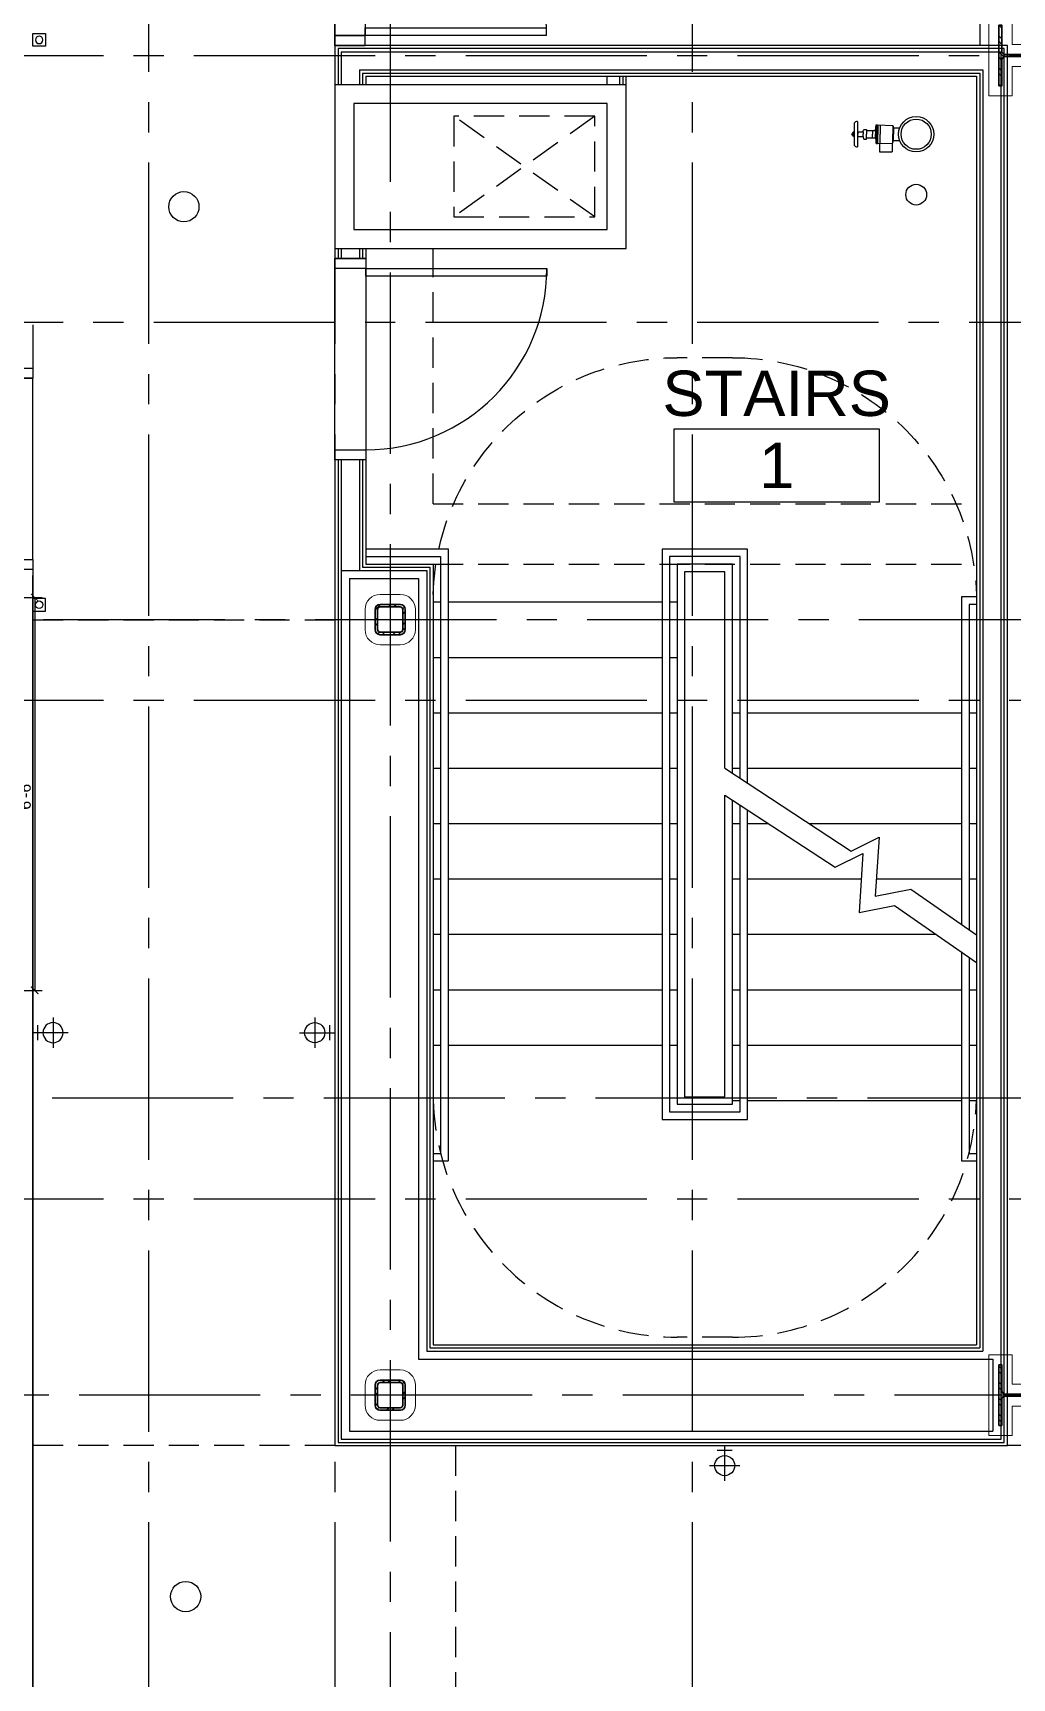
# Model space of a CAD drawing. Header units: inches. Extents: x -3700 to 367, y -844 to 2341.
# Drawn here: x -3072 to -2877.4, y 282.8 to 609.5 of the extents above; entities that cross this region are included whole.
import ezdxf
from ezdxf.enums import TextEntityAlignment as Align

# ---------------------------------------------------------------- set-up
doc = ezdxf.new("R2010")
doc.units = ezdxf.units.IN
doc.header["$LTSCALE"] = 48
doc.header["$MEASUREMENT"] = 0
for name, pattern in [('CENTER2', [1.125, 0.75, -0.125, 0.125, -0.125]), ('DASHDOT2', [0.5, 0.25, -0.125, 0, -0.125]), ('HIDDEN', [0.375, 0.25, -0.125]), ('HIDDEN2', [0.1875, 0.125, -0.0625])]:
    doc.linetypes.add(name, pattern=pattern)
doc.layers.get('Defpoints').update_dxf_attribs({"color": 153})
for name, color, linetype in [('A-Clng Mtd Light Fixture', 4, 'Continuous'), ('A-Door', 6, 'Continuous'), ('A-Door-Head', 8, 'Continuous'), ('A-Eqpm', 4, 'Continuous'), ('A-Eqpm-NIC', 5, 'DASHDOT2'), ('A-Flor-Case', 6, 'Continuous'), ('A-Flor-Case-Hidden', 8, 'HIDDEN2'), ('A-Flor-Hral', 6, 'Continuous'), ('A-Flor-Ovhd', 1, 'HIDDEN2'), ('A-Flor-Pfix', 4, 'Continuous'), ('A-Flor-Soffit', 6, 'HIDDEN2'), ('A-Flor-Strs', 8, 'Continuous'), ('A-Flor-Wall Mtd Fixture', 6, 'Continuous'), ('A-Grid(3-32)', 8, 'CENTER2'), ('A-HVAC', 6, 'HIDDEN2'), ('A-Tag-Rm(3-32)', 2, 'Continuous'), ('A-Wall-Full', 3, 'Continuous'), ('A-Wall-Hatch', 15, 'Continuous'), ('S-Grid-Iden', 2, 'Continuous')]:
    doc.layers.add(name, color=color, linetype=linetype)
for name, color, linetype, lineweight in [('A-Detl-Hatch', 1, 'Continuous', 18), ('S-Detl-Hatch', 1, 'Continuous', 18), ('S-Detl-Wide', 3, 'Continuous', 35)]:
    doc.layers.add(name, color=color, linetype=linetype, lineweight=lineweight)
doc.layers.add('G-Anno-Nplt', color=140, linetype='Continuous', lineweight=18, plot=False)
doc.layers.add('G-Anno-View', color=161, linetype='Continuous', lineweight=18, plot=False)
doc.styles.add('G1DIM', font='arial.ttf')
doc.styles.get("Standard").update_dxf_attribs({"font": 'arial.ttf'})
doc.dimstyles.new('Aec-Arch-I-96', dxfattribs={"dimscale": 96, "dimtxt": 0.09375, "dimasz": 0.0625, "dimexe": 0.0625, "dimexo": 0.0625, "dimgap": 0.03125, "dimtad": 1, "dimdec": 3, "dimzin": 3, "dimdsep": 46, "dimlunit": 4, "dimtxsty": 'G1DIM', "dimblk": 'ARCHTICK', "dimcen": 0.09375, "dimclrt": 2, "dimazin": 2, "dimtfac": 0.75, "dimtdec": 3, "dimtix": 1, "dimtmove": 2, "dimatfit": 2, "dimldrblk": 'OPEN90', "dimfxl": 0.0625, "dimtolj": 1, "dimtzin": 0, "dimarcsym": 0})

# ---------------------------------------------------------------- blocks, each defined once
blk = doc.blocks.new('A$C6DF4342F')
at = {"layer": 'A-HVAC'}
for p, q in [((3.923315046020434, 6.126130270261001), (31.92331504602043, -13.873869729739)), ((3.923315046020434, -13.873869729739), (31.92331504602043, 6.126130270261001))]:
    blk.add_line(p, q, dxfattribs=at)
blk.add_lwpolyline([(3.923315046020434, 6.126130270261001), (31.92331504602043, 6.126130270261001), (31.92331504602043, -13.873869729739), (3.923315046020434, -13.873869729739)], close=True, dxfattribs=at)
blk = doc.blocks.new('stand-pipe')
for p, q in [((13.75438633825252, -16.76917420765676), (15.5, -16.76917420765676)), ((13.86211462962819, -19.26917420765676), (15.5, -19.26917420765676)), ((15.5, -19.26917420765676), (15.5, -16.76917420765676)), ((9.812342143144633, -24.3051553804471), (14.18765785684809, -24.3051553804471))]:
    blk.add_line(p, q)
for points in [[(10.75, -16.512654712722), (10.75, -15.26917420765676)], [(13.25, -16.512654712722), (13.25, -15.26917420765676)], [(10.20046584781085, -19.6290533132269), (10.12531546863465, -19.6290533132269), (10.25129057587765, -16.63421550461499)], [(10.14550091220735, -19.14917970238457), (12, -19.14917970238457)], [(10.25129057587765, -16.63421550461499), (10.75, -16.512654712722), (12, -16.512654712722)], [(10.25129057587765, -16.63421550461499), (12, -16.63421550461499)], [(13.74870942411508, -16.63421550461499), (13.25, -16.512654712722), (12, -16.512654712722)], [(13.74870942411508, -16.63421550461499), (12, -16.63421550461499)], [(13.85449908778537, -19.14917970238457), (12, -19.14917970238457)], [(13.79953415218915, -19.6290533132269), (13.87468453135807, -19.6290533132269), (13.74870942411508, -16.63421550461499)], [(10.12531546863465, -19.96710457934387), (10.12531546863465, -19.73885425416665), (12, -19.73885425416665)], [(11.27549661947705, -20.10867997717287), (10.12531546863465, -19.96710457934387), (12, -19.96710457934387)], [(10.20046584781085, -19.73885425416665), (10.20046584781085, -19.6290533132269)], [(10.20046584781085, -19.6290533132269), (12, -19.6290533132269)], [(11.27549661947705, -21.89376439312036), (11.27549661947705, -20.10867997717287), (12, -20.10867997717287)], [(11.27549661947705, -20.69771389373636), (12, -20.69771389373636)], [(11.54052918584784, -22.51050888720056), (12, -22.51050888720056)], [(13.79953415218915, -19.6290533132269), (12, -19.6290533132269)], [(13.87468453135807, -19.96710457934387), (13.87468453135807, -19.73885425416665), (12, -19.73885425416665)], [(12.72450338051567, -20.10867997717287), (13.87468453135807, -19.96710457934387), (12, -19.96710457934387)], [(12.72450338051567, -21.89376439312036), (12.72450338051567, -20.10867997717287), (12, -20.10867997717287)], [(12.72450338051567, -20.69771389373636), (12, -20.69771389373636)], [(12.45947081415216, -22.51050888720056), (12, -22.51050888720056)], [(13.79953415218915, -19.73885425416665), (13.79953415218915, -19.6290533132269)], [(9.5, -23.67841628302267), (14.5, -23.67841628302267)], [(11.54052918584784, -24.3051553804471), (11.54052918584784, -24.42374446053873), (12, -24.42374446053873)], [(11.65235612659308, -23.59175405529095), (12, -23.59175405529095)], [(12.34764387339965, -23.59175405529095), (12, -23.59175405529095)], [(12.45947081415216, -24.3051553804471), (12.45947081415216, -24.42374446053873), (12, -24.42374446053873)]]:
    blk.add_lwpolyline(points)
for points in [[(11.65235612659308, -23.67841628302267), (11.65235612659308, -23.59175405529095), (11.54052918584784, -23.59175405529095), (11.54052918584784, -22.51050888720056), (11.34174431191059, -22.51050888720056, -0.214854671004922), (11.04772576781397, -22.37805181872682), (11.04772576781397, -21.89376439312036), (12, -21.89376439312036)], [(12.34764387339965, -23.67841628302267), (12.34764387339965, -23.59175405529095), (12.45947081415216, -23.59175405529095), (12.45947081415216, -22.51050888720056), (12.65825568808941, -22.51050888720056, 0.214854671004922), (12.95227423217875, -22.37805181872682), (12.95227423217875, -21.89376439312036), (12, -21.89376439312036)], [(11.62809317047504, -24.42374446053873, 0.4249925511279813), (12, -24.76917420765676, 0.9288072164620943)], [(12.37190682952496, -24.42374446053873, -0.4249925511279813), (12, -24.76917420765676, -0.9288072164620943)]]:
    blk.add_lwpolyline(points, format="xyb")
for centre, radius in [((12, -12), 3.5), ((12, -12), 3), ((24, -12), 2.062505498229257)]:
    blk.add_circle(centre, radius)
for centre, start, end in [((10.14538121386431, -23.7479827166535), 173.8477716564016, 239.1319533715509), ((13.85461878613569, -23.7479827166535), 300.8680466284491, 6.152228343598376)]:
    blk.add_arc(centre, 0.6491197115326922, start, end)
at = {"layer": 'Defpoints'}
blk.add_point((0, 0), dxfattribs=at)
blk = doc.blocks.new('st clearance 1')
at = {"linetype": 'HIDDEN2'}
blk.add_line((19.5, 48.5), (30.5, 48.5), dxfattribs=at)
for centre, start, end in [((19.5, 0), 90, 178.2276829594728), ((30.5, 0), 1.772317040527168, 90)]:
    blk.add_arc(centre, 48.5, start, end, dxfattribs=at)
blk = doc.blocks.new('st 3rd 4th left')
at = {"layer": 'A-Flor-Hral'}
for p, q in [((-13.37499999998181, 158.0149999999976), (3, 158.0149999999976)), ((3, 158.0149999999976), (3, 36.50000000001455)), ((62.5, 158.0000000000152), (45.5, 158.0000000000073)), ((45.5, 158.0000000000073), (45.5, 44.75)), ((62.5, 111.5490541713561), (62.5, 158.0000000000152)), ((-13.37499999998181, 156.5149999999976), (1.5, 156.5149999999976)), ((1.5, 156.5149999999976), (1.5, 38.00000000001455)), ((61, 156.5000000000064), (47, 156.5000000000073)), ((47, 156.5000000000073), (47, 46.25)), ((59.5, 154.9999999999998), (48.5, 155.0000000000073)), ((48.5, 155.0000000000073), (48.5, 47.75)), ((59.5, 113.5163513904522), (59.5, 154.9999999999998)), ((61, 112.5327027809042), (61, 156.5000000000064)), ((58, 153.5000000000073), (50, 153.5000000000073)), ((50, 153.5000000000073), (50, 49.25)), ((58, 114.5), (58, 153.5000000000073)), ((105, 148.5000000000073), (105, 83.46851785386457)), ((107.9999999999964, 148.5000000000073), (105, 148.5000000000073)), ((106.5, 147.0000000000073), (106.5, 82.42769222605807)), ((107.9999999999964, 147.0000000000073), (106.5, 147.0000000000073)), ((58, 49.25000000000728), (58, 109.1641797754564)), ((59.5, 47.75), (59.5, 108.1805311659086)), ((61, 46.25), (61, 107.1968825563606)), ((62.5, 44.75), (62.5, 106.2132339468128)), ((105, 78.00985968467535), (105, 36.5)), ((106.5, 76.96903405686794), (106.5, 38)), ((50, 49.25), (58, 49.25000000000728)), ((47, 46.25), (61, 46.25)), ((48.5, 47.75), (59.5, 47.75)), ((45.5, 44.75), (62.5, 44.75)), ((0, 38.00000000001455), (1.5, 38.00000000001455)), ((0, 36.50000000001455), (3, 36.50000000001455)), ((105, 36.5), (108, 36.5)), ((106.5, 38), (108, 38))]:
    blk.add_line(p, q, dxfattribs=at)
for points in [[(57.99999999999636, 114.5000000000025), (83.10231770246901, 98.03876006368955), (88.65350152398605, 100.773275946558), (87.88003289987682, 89.0511749875368), (94.93631992823066, 90.4515419396921), (108, 81.3868665982518)], [(58, 109.1641797754564), (79.8797481706788, 94.81619053189206), (85.43093199219584, 97.5507064147605), (84.65746336807933, 85.82860545573931), (91.71375039644045, 87.22897240789462), (108, 75.92820842906076)]]:
    blk.add_lwpolyline(points, dxfattribs=at)
at = {"layer": 'A-Flor-Strs'}
for p, q in [((0, 147.5000000000073), (1.5, 147.5)), ((3, 147.5000000000073), (45.5, 147.5000000000073)), ((47, 147.5000000000073), (48.5, 147.5000000000073)), ((0, 136.5000000000073), (1.5, 136.5)), ((3, 136.5000000000073), (45.5, 136.5000000000073)), ((47, 136.5000000000073), (48.5, 136.5000000000073)), ((0, 125.5000000000073), (1.5, 125.5)), ((3, 125.5000000000073), (45.5, 125.5000000000073)), ((47, 125.5000000000073), (48.5, 125.5000000000073)), ((59.5, 125.5), (61, 125.5000000000073)), ((62.5, 125.5000000000073), (105, 125.5)), ((106.5, 125.5), (108, 125.5)), ((0, 114.5000000000073), (1.5, 114.5)), ((3, 114.5000000000073), (45.5, 114.5000000000073)), ((47, 114.5000000000073), (48.5, 114.5000000000073)), ((59.50000000000728, 114.5), (61.00000000000728, 114.5000000000073)), ((62.50000000000728, 114.5000000000073), (105.0000000000073, 114.5)), ((106.5000000000073, 114.5), (108.0000000000073, 114.5)), ((0, 103.5000000000073), (1.5, 103.5)), ((3, 103.5000000000073), (45.5, 103.5000000000073)), ((47, 103.5000000000073), (48.5, 103.5000000000073)), ((59.50000000000728, 103.5), (61.00000000000728, 103.5000000000073)), ((62.50000000000728, 103.5000000000073), (66.63750487796642, 103.5000000000066)), ((74.77428284840062, 103.5000000000052), (105.0000000000073, 103.5)), ((106.5000000000073, 103.5), (108.0000000000073, 103.5)), ((0, 92.50000000000728), (1.5, 92.5)), ((3, 92.50000000000728), (45.5, 92.50000000000728)), ((47, 92.50000000000728), (48.5, 92.50000000000728)), ((59.5, 92.5), (61, 92.50000000000728)), ((62.5, 92.50000000000728), (85.09766725108057, 92.50000000000341)), ((88.10759943820449, 92.50000000000296), (105, 92.5)), ((106.5, 92.5), (108, 92.5)), ((0, 81.50000000000728), (1.5, 81.5)), ((3, 81.50000000000728), (45.5, 81.50000000000728)), ((47, 81.50000000000728), (48.5, 81.50000000000728)), ((59.5, 81.5), (61, 81.50000000000728)), ((62.5, 81.50000000000728), (99.97013684797639, 81.50000000000091)), ((0, 70.50000000000728), (1.5, 70.5)), ((3, 70.50000000000728), (45.5, 70.50000000000728)), ((47, 70.50000000000728), (48.5, 70.50000000000728)), ((59.5, 70.5), (61, 70.50000000000728)), ((62.5, 70.50000000000728), (105, 70.5)), ((106.5, 70.5), (108, 70.5)), ((0, 59.50000000000728), (1.5, 59.5)), ((3, 59.50000000000728), (45.5, 59.50000000000728)), ((47, 59.50000000000728), (48.5, 59.50000000000728)), ((59.5, 59.5), (61, 59.50000000000728)), ((62.5, 59.50000000000728), (105, 59.5)), ((106.5, 59.5), (108, 59.5)), ((59.5, 48.5), (61, 48.50000000000728)), ((62.5, 48.50000000000728), (105, 48.5)), ((106.5, 48.5), (108, 48.5))]:
    blk.add_line(p, q, dxfattribs=at)
at = {"layer": 'A-Flor-Pfix', "rotation": 270}
blk.add_blockref('stand-pipe', (108, 252.3750000000009), dxfattribs=at)
at = {"layer": 'A-Flor-Strs', "linetype": 'HIDDEN2', "extrusion": (0, 0, -1), "zscale": -1}
blk.add_blockref('st clearance 1', (-79, 147.500000000008), dxfattribs=at)
at = {"layer": 'A-Flor-Strs', "linetype": 'HIDDEN2', "rotation": 180}
blk.add_blockref('st clearance 1', (79, 50), dxfattribs=at)
blk = doc.blocks.new('A$C77C43B81')
at = {"layer": 'A-Flor-Soffit'}
for p, q in [((3224.498124905982, 1001.042214130377), (3224.498124905982, 1051.757197794608)), ((3224.498124905982, 1001.042214130377), (3116.498124905982, 1001.042214130377)), ((3224.498124906102, 989.0722141303777), (3116.498124905982, 989.0722141303777))]:
    blk.add_line(p, q, dxfattribs=at)
at = {"layer": 'A-Wall-Full'}
for points in [[(3186.123770788021, 1084.257197794608), (3243.99999990598, 1084.257197794608), (3243.99999990598, 1051.757197794608), (3186.123770788021, 1051.757197794608)], [(3189.873770788021, 1080.507197794608), (3240.24999990598, 1080.507197794608), (3240.24999990598, 1055.507197794608), (3189.873770788021, 1055.507197794608)]]:
    blk.add_lwpolyline(points, close=True, dxfattribs=at)
at = {"xscale": -1}
blk.add_blockref('st 3rd 4th left', (3224.498124905982, 834.0572141303801), dxfattribs=at)
at = {"layer": 'A-HVAC'}
blk.add_blockref('A$C6DF4342F', (3188.450455742, 1071.881067524347), dxfattribs=at)
blk = doc.blocks.new('Door 36in')
blk.add_lwpolyline([(0, 36), (1.5, 36), (1.5, 0), (0, 0)], close=True)
blk.add_arc((0, 0), 36, 0, 90)
blk = doc.blocks.new('2ND FLOOR CORE & SHELL')
at = {"layer": 'A-Door'}
for points in [[(8672.501271693058, -8633.050016335656), (8678.626271693058, -8633.050016335656), (8678.626271693058, -8635.050016335656), (8672.501271693058, -8635.050016335656)], [(8672.501271693058, -8671.050016335656), (8678.626271693058, -8671.050016335656), (8678.626271693058, -8673.050016335656), (8672.501271693058, -8673.050016335656)]]:
    blk.add_lwpolyline(points, close=True, dxfattribs=at)
at = {"layer": 'A-Door-Head'}
blk.add_lwpolyline([(8672.501271693058, -8633.050016335656), (8678.62627169305, -8633.050016335656), (8678.62627169305, -8673.050016335656), (8672.501271693058, -8673.050016335656)], close=True, dxfattribs=at)
at = {"layer": 'A-Wall-Full'}
for p, q in [((8806.12627169304, -8590.750000000004), (8672.501271693058, -8590.750000000002)), ((8672.501271693058, -8590.750000000002), (8672.501271693058, -8598.550016335774)), ((8806.12627169304, -8868.750000000002), (8806.12627169304, -8590.750000000004)), ((8678.626271693058, -8596.875000000002), (8800.00127169304, -8596.875000000004)), ((8678.626271693058, -8596.875000000002), (8678.626271693058, -8598.550016335774)), ((8730.375625811, -8598.550016335774), (8730.375625811, -8596.875000000004)), ((8800.00127169304, -8596.875000000004), (8800.00127169304, -8848.750000000004)), ((8672.501271693058, -8631.050016335774), (8672.501271693058, -8633.050016335656)), ((8678.626271693058, -8633.050016335656), (8672.501271693058, -8633.050016335656)), ((8678.626271693058, -8631.050016335774), (8678.626271693058, -8633.050016335656)), ((8672.501271693058, -8673.050016335656), (8672.501271693058, -8868.750000000002)), ((8678.626271693058, -8673.050016335656), (8672.501271693058, -8673.050016335656)), ((8678.626271693058, -8673.050016335656), (8678.626271693058, -8693.735000000004)), ((8678.626271693058, -8693.735000000004), (8692.00127169304, -8693.735000000004)), ((8692.00127169304, -8693.735000000004), (8692.00127169304, -8848.750000000002)), ((8692.00127169304, -8848.750000000002), (8800.00127169304, -8848.750000000004)), ((8672.501271693058, -8868.750000000002), (8806.12627169304, -8868.750000000002)), ((8839.511615527375, -8868.749999999996), (8806.12627169304, -8868.750000000002))]:
    blk.add_line(p, q, dxfattribs=at)
at = {"layer": 'A-Wall-Hatch'}
for p, q in [((8805.50127169304, -8591.375000000004), (8673.126271693058, -8591.375000000002)), ((8673.126271693058, -8591.375000000002), (8673.126271693058, -8598.550016335774)), ((8805.50127169304, -8868.125000000002), (8805.50127169304, -8591.375000000004)), ((8673.751271693058, -8592.000000000002), (8673.751271693058, -8598.550016335774)), ((8673.751271693058, -8592.000000000002), (8804.87627169304, -8592.000000000004)), ((8804.87627169304, -8867.500000000002), (8804.87627169304, -8592.000000000004)), ((8677.376271693058, -8595.625000000002), (8801.25127169304, -8595.625000000004)), ((8677.376271693058, -8595.625000000002), (8677.376271693058, -8598.550016335774)), ((8678.001271693058, -8596.250000000002), (8800.62627169304, -8596.250000000004)), ((8678.001271693058, -8596.250000000002), (8678.001271693058, -8598.550016335774)), ((8726.625625811, -8598.550016335774), (8726.625625811, -8596.875000000004)), ((8729.125625811, -8598.550016335774), (8729.125625811, -8596.875000000004)), ((8729.750625811, -8598.550016335774), (8729.750625811, -8596.875000000004)), ((8800.62627169304, -8596.250000000004), (8800.62627169304, -8849.375000000002)), ((8801.25127169304, -8595.625000000004), (8801.251271693041, -8850.000000000002)), ((8673.12627169306, -8631.050016335774), (8673.12627169306, -8633.050016335656)), ((8673.751271693058, -8631.050016335774), (8673.751271693058, -8633.050016335656)), ((8677.376271693058, -8631.050016335774), (8677.376271693058, -8633.050016335656)), ((8678.001271693058, -8631.050016335774), (8678.001271693058, -8633.050016335656)), ((8673.12627169306, -8673.050016335656), (8673.126271693058, -8868.125000000002)), ((8673.751271693058, -8673.050016335656), (8673.751271693058, -8867.500000000002)), ((8677.376271693058, -8673.050016335656), (8677.376271693058, -8694.985000000004)), ((8678.001271693058, -8673.050016335656), (8678.001271693058, -8694.360000000004)), ((8673.751271693058, -8694.985000000004), (8690.75127169304, -8694.985000000004)), ((8678.001271693058, -8694.360000000004), (8691.37627169304, -8694.360000000004)), ((8690.75127169304, -8694.985000000004), (8690.75127169304, -8850.000000000002)), ((8691.37627169304, -8694.360000000004), (8691.37627169304, -8849.375000000002)), ((8675.376271693058, -8696.610000000004), (8689.12627169304, -8696.610000000004)), ((8675.376271693058, -8696.610000000004), (8675.376271693056, -8865.875000000002)), ((8689.126271693041, -8696.610000000004), (8689.12627169304, -8851.625000000002)), ((8691.37627169304, -8849.375000000002), (8800.62627169304, -8849.375000000002)), ((8689.12627169304, -8851.625000000002), (8803.25127169304, -8851.625000000002)), ((8690.75127169304, -8850.000000000002), (8801.25127169304, -8850.000000000002)), ((8803.25127169304, -8851.625000000002), (8803.25127169304, -8865.875000000002)), ((8675.376271693058, -8865.875000000002), (8803.25127169304, -8865.875000000002)), ((8673.126271693058, -8868.125000000002), (8805.50127169304, -8868.125000000002)), ((8673.751271693058, -8867.500000000002), (8804.87627169304, -8867.500000000002))]:
    blk.add_line(p, q, dxfattribs=at)
at = {"xscale": -1}
blk.add_blockref('A$C77C43B81', (11916.49939659902, -9682.807214130382), dxfattribs=at)
at = {"layer": 'A-Door', "rotation": 270}
blk.add_blockref('Door 36in', (8678.62627169305, -8635.050016335656), dxfattribs=at)
blk = doc.blocks.new('*U10')
at = {"layer": 'A-Detl-Hatch'}
h = blk.add_hatch(dxfattribs=at)
h.set_pattern_fill('ANSI32', color=256, scale=6, style=0)
h.set_pattern_definition([(45, (0, -6.06), (-1.590990257669732, 1.590990257669732), []), (45, (1.06066017, -6.06), (-1.590990257669732, 1.590990257669732), [])])
edge = h.paths.add_edge_path()
edge.add_line((6, -12.12), (6, -11.515))
edge.add_line((6, -11.515), (0.7949999999999999, -11.515))
edge.add_arc((0.7949999999999998, -10.915), 0.6000000000000014, 180.0000000000002, 270, ccw=False)
edge.add_line((0.195, -10.915), (0.195, -1.205))
edge.add_arc((0.7949999999999998, -1.205), 0.5999999999999999, 90, 180, ccw=False)
edge.add_line((0.7949999999999999, -0.6050000000000004), (6, -0.6050000000000004))
edge.add_line((6, -0.6050000000000004), (6, 0))
edge.add_line((6, 0), (-6, 0))
edge.add_line((-6, 0), (-6, -0.6050000000000004))
edge.add_line((-6, -0.6050000000000004), (-0.7949999999999999, -0.6050000000000004))
edge.add_arc((-0.7949999999999998, -1.205), 0.5999999999999996, 0, 90, ccw=False)
edge.add_line((-0.195, -1.205), (-0.195, -10.915))
edge.add_arc((-0.7949999999999998, -10.915), 0.5999999999999999, 270, 359.99999999999983, ccw=False)
edge.add_line((-0.7949999999999999, -11.515), (-6, -11.515))
edge.add_line((-6, -11.515), (-6, -12.12))
edge.add_line((-6, -12.12), (6, -12.12))
at = {"color": 0, "linetype": 'ByBlock'}
blk.add_lwpolyline([(6, -12.12), (6, -11.515), (0.7949999999999999, -11.515, -0.414213562373095), (0.195, -10.915), (0.195, -1.205, -0.414213562373095), (0.7949999999999999, -0.6050000000000004), (6, -0.6050000000000004), (6, 0), (-6, 0), (-6, -0.6050000000000004), (-0.7949999999999999, -0.6050000000000004, -0.414213562373095), (-0.195, -1.205), (-0.195, -10.915, -0.414213562373095), (-0.7949999999999999, -11.515), (-6, -11.515), (-6, -12.12)], format="xyb", close=True, dxfattribs=at)
blk = doc.blocks.new('W12X65')
at = {"layer": 'S-Detl-Hatch'}
blk.add_lwpolyline([(13860.59476888933, -7310.277745052937), (13860.59476888933, -7305.672745052938), (13854.78976888933, -7305.672745052938), (13854.78976888933, -7298.762745052937), (13860.59476888933, -7298.762745052937), (13860.59476888933, -7294.157745052938), (13844.59476888933, -7294.157745052938), (13844.59476888933, -7298.762745052937), (13850.39976888933, -7298.762745052937), (13850.39976888933, -7305.672745052938), (13844.59476888933, -7305.672745052938), (13844.59476888933, -7310.277745052937)], close=True, dxfattribs=at)
at = {"layer": 'S-Detl-Wide'}
blk.add_blockref('*U10', (13852.59476888933, -7296.157745052938), dxfattribs=at)
blk = doc.blocks.new('*U30')
at = {"layer": 'A-Detl-Hatch'}
h = blk.add_hatch(dxfattribs=at)
h.set_pattern_fill('ANSI32', color=256, scale=6, style=0)
h.set_pattern_definition([(45, (-3, 0), (-1.590990257669732, 1.590990257669732), []), (45, (-1.93933983, 0), (-1.590990257669732, 1.590990257669732), [])])
edge = h.paths.add_edge_path(flags=0)
edge.add_line((-2, -0.5), (2, -0.5))
edge.add_arc((2, -1), 0.5, 0, 90, ccw=False)
edge.add_line((2.5, -1), (2.5, -5))
edge.add_arc((2, -5), 0.5, -90, 0, ccw=False)
edge.add_line((2, -5.5), (-2, -5.5))
edge.add_arc((-2, -5), 0.5, 180, 270, ccw=False)
edge.add_line((-2.5, -5), (-2.5, -1))
edge.add_arc((-2, -1), 0.5, 90, 180, ccw=False)
edge = h.paths.add_edge_path(flags=0)
edge.add_line((-2, 0), (2, 0))
edge.add_arc((2, -1), 1, 0, 90, ccw=False)
edge.add_line((3, -1), (3, -5))
edge.add_arc((2, -5), 1, -90, 0, ccw=False)
edge.add_line((2, -6), (-2, -6))
edge.add_arc((-2, -5), 1, 180, 270, ccw=False)
edge.add_line((-3, -5), (-3, -1))
edge.add_arc((-2, -1), 1, 90, 180, ccw=False)
at = {"color": 0, "linetype": 'ByBlock'}
for points in [[(-2, 0), (2, 0, -0.414213562373095), (3, -1), (3, -5, -0.414213562373095), (2, -6), (-2, -6, -0.414213562373095), (-3, -5), (-3, -1, -0.414213562373095)], [(-2, -0.5), (2, -0.5, -0.4142135623730951), (2.5, -1), (2.5, -5, -0.4142135623730951), (2, -5.5), (-2, -5.5, -0.4142135623730951), (-2.5, -5), (-2.5, -1, -0.4142135623730951)]]:
    blk.add_lwpolyline(points, format="xyb", close=True, dxfattribs=at)
blk = doc.blocks.new('HSS 6X6')
at = {"layer": 'S-Detl-Hatch'}
blk.add_lwpolyline([(13836.94969366369, -7384.909088193483), (13840.94969366369, -7384.909088193483, -0.4142135623730951), (13843.94969366369, -7387.909088193483), (13843.94969366369, -7391.909088193483, -0.4142135623730951), (13840.94969366369, -7394.909088193483), (13836.94969366369, -7394.909088193483, -0.4142135623730951), (13833.94969366369, -7391.909088193483), (13833.94969366369, -7387.909088193483, -0.4142135623730951)], format="xyb", close=True, dxfattribs=at)
at = {"layer": 'S-Detl-Wide'}
blk.add_blockref('*U30', (13838.94969366369, -7386.909088193483), dxfattribs=at)
blk = doc.blocks.new('2ND FLOOR - STRUCTURAL GRID')
at = {"layer": 'A-Grid(3-32)'}
for p, q in [((8635.499396693038, -7426.007197794599), (8635.499396693038, -9409.767600574543)), ((8672.499396693056, -7426.007197794599), (8672.499396693058, -9409.767600574543)), ((8743.499396693041, -7426.007197794599), (8743.499396693041, -9409.767600574543)), ((8683.499396693056, -7447.809171359346), (8683.499396693056, -9387.536245810541)), ((8104.499396678264, -8592.749999999989), (11912.49939667826, -8592.749999999989)), ((11912.49939667826, -8645.749999999955), (8104.499396678264, -8645.749999999955)), ((8128.614244114578, -8704.750000000002), (11888.38454924195, -8704.750000000002)), ((8104.499396678264, -8720.750000000002), (11912.49939667826, -8720.750000000002)), ((8130.300795090356, -8799.749999999989), (11886.69799826617, -8799.749999999989)), ((8104.499396678264, -8819.749999999989), (11912.49939667826, -8819.749999999989)), ((11897.68920157265, -8858.750000000002), (8119.309591783878, -8858.750000000002))]:
    blk.add_line(p, q, dxfattribs=at)
at = {"rotation": 90}
for p in [(1508.281651640124, -22445.34476888932), (1508.281651640124, -22711.34476888933)]:
    blk.add_blockref('W12X65', p, dxfattribs=at)
at = {"layer": 'S-Grid-Iden'}
for p in [(-5155.45029697063, -1314.840911806519), (-5155.45029697063, -1468.840911806519)]:
    blk.add_blockref('HSS 6X6', p, dxfattribs=at)
blk = doc.blocks.new('refrigerator')
blk.add_line((-30.125, 0), (-30.125, -29.5))
for points in [[(-32.125, -29.5), (0, -29.5), (0, 0), (-32.125, 0)], [(-34.125, -3.75), (-32.125, -3.75), (-32.125, -2.25), (-34.125, -2.25)], [(-59.62500000000008, -31.5), (-59.62500000000008, -29.5), (-30.12500000000008, -29.5), (-30.12500000000008, -31.5)]]:
    blk.add_lwpolyline(points, close=True)
blk.add_arc((-30.12500000000008, -29.5), 29.5, 89.9999999999998, 183.8874415421603)
blk = doc.blocks.new('kitchen faucet')
for p, q in [((0.9270248108869579, 0.375), (8.375, 0.375)), ((1, 0.125), (4, 0.125)), ((4, -0.125), (4, 0.125)), ((0.9270248108869579, -0.375), (8.375, -0.375)), ((1, -0.125), (4, -0.125))]:
    blk.add_line(p, q)
blk.add_circle((0, 0), 1)
blk.add_arc((8.375, 0), 0.3749999999999999, 270, 90)
blk = doc.blocks.new('kitchen sink')
blk.add_lwpolyline([(-14.94352743241843, -6.97385751830825, 0.1433289715802879), (-14, -7.25), (-3, -7.25, 0.414213562373095), (-1.25, -5.5), (-1.25, 5.5, 0.414213562373095), (-3, 7.25), (-14, 7.25, 0.414213562373095), (-15.75, 5.5), (-15.75, -5.5, 0.1433289715802932), (-15.47385751830827, -6.443527432418477, 0.1433289715802932)], format="xyb")
blk.add_circle((-10.75, 0), 1.5)
at = {"layer": 'A-Flor-Case-Hidden'}
for p, q in [((-15.75, 8.5), (-17, 7.25)), ((-1.25, 8.5), (0, 7.25)), ((-16.6401650429449, -7.609834957055), (-17, -7.25)), ((-15.75, -8.5), (-16.10983495705516, -8.140165042944773)), ((-1.25, -8.5), (0, -7.25))]:
    blk.add_line(p, q, dxfattribs=at)
for points in [[(-17, 7.25), (-17, -7.25)], [(-1.25, 8.5), (-15.75000000000001, 8.5)], [(0, -7.25), (0, 7.25)], [(-15.75, -8.5), (-1.25, -8.5)]]:
    blk.add_lwpolyline(points, dxfattribs=at)
at = {"rotation": 45.00000000000001}
blk.add_blockref('kitchen faucet', (-17.375, -8.875), dxfattribs=at)
blk = doc.blocks.new('cooktop')
at = {"ltscale": 0.5}
blk.add_lwpolyline([(-7.5625, -21.5), (7.5625, -21.5, 0.414213562373095), (8.5625, -20.5), (8.5625, -1, 0.414213562373095), (7.5625, 0), (-7.5625, 0, 0.414213562373095), (-8.5625, -1), (-8.5625, -20.5, 0.414213562373095)], format="xyb", close=True, dxfattribs=at)
for centre, radius in [((-3.272838357697431, -5.46857169271675), 3), ((6.323797393350439, -3.40167314921996), 0.75), ((6.323797393350439, -6.241313674500589), 0.75), ((-0.3137133851775005, -15.04573224458431), 4.655318865639856)]:
    blk.add_circle(centre, radius, dxfattribs=at)
blk = doc.blocks.new('_ArchTick')
at = {"color": 0, "linetype": 'ByBlock', "const_width": 0.15}
blk.add_lwpolyline([(-0.5, -0.5), (0.5, 0.5)], dxfattribs=at)
blk = doc.blocks.new('*D307')
at = {"layer": 'Defpoints', "color": 0, "transparency": 16777216}
for p in [(-90.00000000001455, 34.74999999999091), (-59.00000000001455, 34.87499999996908), (-59.00000000001455, 25.02093548732591)]:
    blk.add_point(p, dxfattribs=at)
at = {"layer": 'G-Anno-Nplt', "color": 0, "lineweight": -2, "transparency": 16777216}
for p, q in [((-90.00000000001455, 33.24999999999091), (-90.00000000001455, 23.52093548732591)), ((-59.00000000001455, 33.37499999996908), (-59.00000000001455, 23.52093548732591)), ((-90.00000000001455, 25.02093548732591), (-59.00000000001455, 25.02093548732591))]:
    blk.add_line(p, q, dxfattribs=at)
at = {"layer": 'G-Anno-Nplt', "color": 0, "lineweight": -2, "transparency": 16777216, "xscale": 1.5, "yscale": 1.5, "zscale": 1.5, "rotation": 180}
blk.add_blockref('_ArchTick', (-90.00000000001455, 25.02093548732591), dxfattribs=at)
at = {"layer": 'G-Anno-Nplt', "color": 0, "lineweight": -2, "transparency": 16777216, "xscale": 1.5, "yscale": 1.5, "zscale": 1.5}
blk.add_blockref('_ArchTick', (-59.00000000001455, 25.02093548732591), dxfattribs=at)
at = {"layer": 'G-Anno-Nplt', "transparency": 16777216, "insert": (-74.50000000001455, 26.90053985294665), "char_height": 2.25, "attachment_point": 5, "style": 'G1DIM'}
blk.add_mtext('\\A1;2\'-7"', dxfattribs=at)
blk = doc.blocks.new('_Open90')
at = {"color": 0, "linetype": 'ByBlock', "lineweight": -2}
for p, q in [((0, 0), (-1, 0)), ((-0.5, 0.5), (0, 0)), ((0, 0), (-0.5, -0.5))]:
    blk.add_line(p, q, dxfattribs=at)
blk = doc.blocks.new('*D308')
at = {"layer": 'Defpoints', "color": 0, "transparency": 16777216}
for p in [(-59.00000000001455, 34.74999999999272), (-24.99999999998727, 34.75000000000364), (-24.99999999998727, 25.02093548732591)]:
    blk.add_point(p, dxfattribs=at)
at = {"layer": 'G-Anno-Nplt', "color": 0, "lineweight": -2, "transparency": 16777216}
for p, q in [((-59.00000000001455, 33.24999999999272), (-59.00000000001455, 23.52093548732591)), ((-24.99999999998727, 33.25000000000364), (-24.99999999998727, 23.52093548732591)), ((-59.00000000001455, 25.02093548732591), (-24.99999999998727, 25.02093548732591))]:
    blk.add_line(p, q, dxfattribs=at)
at = {"layer": 'G-Anno-Nplt', "color": 0, "lineweight": -2, "transparency": 16777216, "xscale": 1.5, "yscale": 1.5, "zscale": 1.5, "rotation": 180}
blk.add_blockref('_ArchTick', (-59.00000000001455, 25.02093548732591), dxfattribs=at)
at = {"layer": 'G-Anno-Nplt', "color": 0, "lineweight": -2, "transparency": 16777216, "xscale": 1.5, "yscale": 1.5, "zscale": 1.5}
blk.add_blockref('_ArchTick', (-24.99999999998727, 25.02093548732591), dxfattribs=at)
at = {"layer": 'G-Anno-Nplt', "transparency": 16777216, "insert": (-42.00000000000091, 26.91972470969972), "char_height": 2.25, "attachment_point": 5, "style": 'G1DIM'}
blk.add_mtext('\\A1;2\'-10"', dxfattribs=at)
blk = doc.blocks.new('*D309')
at = {"layer": 'Defpoints', "color": 0, "transparency": 16777216}
for p in [(-59.00000000001637, 34.74999999999272), (-65.8420733913299, 1.938201646952453e-15), (-59.00000000001637, 0)]:
    blk.add_point(p, dxfattribs=at)
at = {"layer": 'G-Anno-Nplt', "color": 0, "lineweight": -2, "transparency": 16777216}
for p, q in [((-60.50000000001637, 34.74999999999272), (-67.34207339132989, 34.74999999999272)), ((-65.84207339132989, 34.74999999999272), (-65.8420733913299, 1.938201646952453e-15)), ((-60.50000000001637, 4.249154173235983e-16), (-67.3420733913299, 2.363117064276051e-15))]:
    blk.add_line(p, q, dxfattribs=at)
at = {"layer": 'G-Anno-Nplt', "color": 0, "lineweight": -2, "transparency": 16777216, "xscale": 1.5, "yscale": 1.5, "zscale": 1.5}
for p, rotation in [((-65.84207339132989, 34.74999999999272), 90), ((-65.8420733913299, 1.938201646952453e-15), 270)]:
    blk.add_blockref('_ArchTick', p, dxfattribs=dict(at, rotation=rotation))
at = {"layer": 'G-Anno-Nplt', "transparency": 16777216, "insert": (-68.59842571056592, 17.37499999999635), "char_height": 2.25, "attachment_point": 5, "rotation": 90, "style": 'G1DIM'}
blk.add_mtext('\\A1;2\'-10{\\H0.750000x;\\S3/4;}"', dxfattribs=at)
blk = doc.blocks.new('*D310')
at = {"layer": 'Defpoints', "color": 0, "transparency": 16777216}
for p in [(-24.99999999998727, 25.02093548732591), (1.818989403545856e-12, 25.02093548732591), (1.818989403545856e-12, 25.02093548732591)]:
    blk.add_point(p, dxfattribs=at)
at = {"layer": 'G-Anno-Nplt', "color": 0, "lineweight": -2, "transparency": 16777216}
blk.add_line((-24.99999999998727, 25.02093548732591), (1.818989403545856e-12, 25.02093548732591), dxfattribs=at)
at = {"layer": 'G-Anno-Nplt', "color": 0, "lineweight": -2, "transparency": 16777216, "xscale": 1.5, "yscale": 1.5, "zscale": 1.5, "rotation": 180}
blk.add_blockref('_ArchTick', (-24.99999999998727, 25.02093548732591), dxfattribs=at)
at = {"layer": 'G-Anno-Nplt', "color": 0, "lineweight": -2, "transparency": 16777216, "xscale": 1.5, "yscale": 1.5, "zscale": 1.5}
blk.add_blockref('_ArchTick', (1.818989403545856e-12, 25.02093548732591), dxfattribs=at)
at = {"layer": 'G-Anno-Nplt', "transparency": 16777216, "insert": (-12.49999999999272, 26.90053985294665), "char_height": 2.25, "attachment_point": 5, "style": 'G1DIM'}
blk.add_mtext('\\A1;2\'-1"', dxfattribs=at)
blk = doc.blocks.new('*D311')
at = {"layer": 'Defpoints', "color": 0, "transparency": 16777216}
for p in [(3.637978807091713e-12, 78), (0, 0), (6.357421104847162, -1.800910827911989e-15)]:
    blk.add_point(p, dxfattribs=at)
at = {"layer": 'G-Anno-Nplt', "color": 0, "lineweight": -2, "transparency": 16777216}
for p, q in [((1.500000000003638, 78), (7.85742110484718, 78)), ((6.35742110484718, 78), (6.357421104847162, -1.800910827911989e-15)), ((1.5, -4.249154173235984e-16), (7.857421104847162, -2.225826245235588e-15))]:
    blk.add_line(p, q, dxfattribs=at)
at = {"layer": 'G-Anno-Nplt', "color": 0, "lineweight": -2, "transparency": 16777216, "xscale": 1.5, "yscale": 1.5, "zscale": 1.5}
for p, rotation in [((6.35742110484718, 78), 90), ((6.357421104847162, -1.800910827911989e-15), 270)]:
    blk.add_blockref('_ArchTick', p, dxfattribs=dict(at, rotation=rotation))
at = {"layer": 'G-Anno-Nplt', "transparency": 16777216, "insert": (4.458631882473359, 39), "char_height": 2.25, "attachment_point": 5, "rotation": 90, "style": 'G1DIM'}
blk.add_mtext('\\A1;6\'-6"', dxfattribs=at)
blk = doc.blocks.new('36in door')
blk.add_lwpolyline([(-1.5, -36), (0, -36), (0, 0), (-1.5, 0)], close=True)
blk.add_arc((0, 0), 36, 180, 270)
blk = doc.blocks.new('King Studio 1- 06')
at = {"layer": 'A-Door'}
blk.add_lwpolyline([(221.2600000000302, 6), (219.2600000000302, 6), (219.2600000000302, 0), (221.2600000000302, 0)], close=True, dxfattribs=at)
at = {"layer": 'A-Door-Head'}
blk.add_lwpolyline([(183.2600000000302, 6), (219.2600000000302, 6), (219.2600000000302, 0), (183.2600000000302, 0)], close=True, dxfattribs=at)
at = {"layer": 'A-Wall-Full'}
for p, q in [((221.2599999999663, 128.1881250001206), (211.3849999999518, 128.188125000117)), ((221.2599999999663, 128.1881250001206), (221.2600000000348, 0)), ((219.2600000000302, 0), (219.2600000000302, 6)), ((221.2600000000302, 6), (219.2600000000302, 6)), ((221.2600000000302, -3.637978807091713e-12), (219.2600000000302, 0))]:
    blk.add_line(p, q, dxfattribs=at)
at = {"layer": 'A-Door', "xscale": -1, "rotation": 180}
blk.add_blockref('36in door', (219.2600000000302, 6), dxfattribs=at)
blk = doc.blocks.new('Rm Tag')
blk.add_lwpolyline([(-0.2123981095694489, 0.07589473110726885), (0.2123981095694489, 0.07589473110726885), (0.2123981095694489, -0.07589473110715517), (-0.2123981095694489, -0.07589473110715517)], close=True)
for p in [(0, 0.2858456260896673), (0, 0.1492807692377482), (0, 0)]:
    blk.add_attdef('XXX', text='', height=0.09375).set_placement(p, align=Align.MIDDLE_CENTER)
blk = doc.blocks.new('door sign light')
at = {"layer": 'A-Flor-Wall Mtd Fixture'}
blk.add_lwpolyline([(-1.25, -2.5), (1.25, -2.5), (1.25, 0), (-1.25, 0)], close=True, dxfattribs=at)
blk.add_circle((0, -1.25), 0.75, dxfattribs=at)
blk = doc.blocks.new('wall sconce typ')
for p, q in [((0, 7), (0, 0)), ((3, 4), (-3, 4)), ((-1.5, 1), (1.5, 1))]:
    blk.add_line(p, q)
blk.add_circle((0, 4), 2)
blk = doc.blocks.new('guest corridor ceiling layout')
at = {"layer": 'A-Clng Mtd Light Fixture'}
for centre in [(-3041.998599773688, -767.0299999999997), (-3041.6424872922, -1043.002460717435)]:
    blk.add_circle(centre, 3, dxfattribs=at)
at = {"layer": 'A-Flor-Soffit'}
for p, q in [((-3071.997199547226, -849.0600000000004), (-3012.000000000146, -849.0600000000004)), ((-3011.998125000144, -1013.000000000002), (-3071.997199547226, -1013.000000000001)), ((-2988.000000000146, -1013.000000000002), (-2988.000000000146, -1072.999999999994))]:
    blk.add_line(p, q, dxfattribs=at)
at = {"layer": 'A-Flor-Soffit', "xscale": -1, "rotation": 90}
blk.add_blockref('door sign light', (-3072.000000000153, -733.8949999999563), dxfattribs=at)
at = {"layer": 'A-Flor-Soffit', "rotation": 90}
blk.add_blockref('door sign light', (-3072.000042559554, -846.0600000000004), dxfattribs=at)
at = {"layer": 'A-Flor-Wall Mtd Fixture', "xscale": -1, "rotation": 270}
blk.add_blockref('wall sconce typ', (-3071.99719954723, -931.0300000000007), dxfattribs=at)
at = {"layer": 'A-Flor-Wall Mtd Fixture'}
for p, rotation in [((-3012.000000000146, -931.0300000000007), 90), ((-2934.547162319024, -1012.999999999813), 180)]:
    blk.add_blockref('wall sconce typ', p, dxfattribs=dict(at, rotation=rotation))
blk = doc.blocks.new('Suite Kitchen 1')
at = {"layer": 'A-Eqpm'}
for points in [[(-3, 82.875), (-23, 82.875), (-23, 83.375), (-3, 83.375)], [(-4, 82.875), (-22, 82.875), (-22, 79.375), (-4, 79.375)]]:
    blk.add_lwpolyline(points, close=True, dxfattribs=at)
at = {"layer": 'A-Eqpm-NIC'}
for points in [[(-0.25, 47.875), (-15.5, 47.875), (-15.5, 77.75), (-0.25, 77.75)], [(-1.999999999983629, 2.000000000001819), (-25.99999999998363, 2.000000000001819), (-25.99999999998363, 26.00000000000182), (-1.999999999983629, 26.00000000000182)]]:
    blk.add_lwpolyline(points, close=True, dxfattribs=at)
at = {"layer": 'A-Flor-Case'}
for p, q in [((-25, 77.99999999999272), (-24.99999999997635, -5.456968210637569e-12)), ((-59.00000000001455, 3.249999999990905), (-90.00000000001455, 3.249999999990905)), ((-59.75000000001455, 2.499999999990905), (-90.00000000001455, 2.499999999990905)), ((-59.75000000001455, 3.249999999990905), (-59.75000000001455, 0)), ((-59.00000000001455, 3.249999999990905), (-59.00000000001455, 0))]:
    blk.add_line(p, q, dxfattribs=at)
at = {"layer": 'A-Flor-Ovhd'}
for p, q in [((-14.99999999998727, 1.818989403545856e-12), (-14.99999999998727, 77.75000000000182)), ((-59.00000000001455, 3.249999999990905), (-59.00000000001455, 34.87499999996908))]:
    blk.add_line(p, q, dxfattribs=at)
at = {"layer": 'A-Wall-Full'}
for p, q in [((-26, 82.875), (0, 82.875)), ((-26, 78), (-26, 82.875)), ((-26, 78), (0, 78)), ((0, 0), (0, 78)), ((-93.75000000002365, 0), (-93.75000000002365, 38.50000000000546)), ((-59.00000000001455, 38.49999999999272), (-93.75000000002365, 38.50000000000546)), ((-59.00000000001637, 34.74999999999272), (-59.00000000001455, 38.49999999999272)), ((-59.00000000001637, 34.74999999999272), (-90.00000000001455, 34.74999999999091)), ((-90.00000000001455, 0), (-90.00000000001455, 34.74999999999091)), ((-90.00000000001455, 0), (0, 0))]:
    blk.add_line(p, q, dxfattribs=at)
at = {"layer": 'G-Anno-Nplt'}
blk.add_line((-90.00000000001455, -4.875), (0, -4.875), dxfattribs=at)
at = {"layer": 'A-Eqpm-NIC', "extrusion": (0, 0, -1), "zscale": -1}
for name, p in [('cooktop', (14.24999999999272, 74.75000000000182)), ('refrigerator', (88.00000000001455, 33.74999999999091))]:
    blk.add_blockref(name, p, dxfattribs=at)
at = {"layer": 'A-Flor-Pfix', "extrusion": (0, 0, -1), "zscale": -1}
blk.add_blockref('kitchen sink', (22.74999999999272, 40.00000000000182), dxfattribs=at)
at = {"layer": 'G-Anno-View', "insert": (-60.02669812818203, 61.88749855192509), "char_height": 20.58111220381943, "width": 161.6876703932754, "attachment_point": 1, "style": 'G1DIM'}
blk.add_mtext('K2', dxfattribs=at)
at = {"layer": 'G-Anno-Nplt'}
for base, p1, p2, picture, middle in [((6.357421104847162, -1.800910827911989e-15), (3.637978807091713e-12, 78), (0, 0), '*D311', (4.458631882473359, 39)), ((-65.8420733913299, 1.938201646952453e-15), (-59.00000000001637, 34.74999999999272), (-59.00000000001637, 0), '*D309', (-68.59842571056592, 17.37499999999635))]:
    dim = blk.add_linear_dim(base=base, p1=p1, p2=p2, angle=90, dimstyle='Aec-Arch-I-96', override={"dimscale": 24, "dimsah": 1, "dimclrt": 256}, dxfattribs=at)
    dim.commit()
    dim.dimension.update_dxf_attribs({"geometry": picture, "text_midpoint": middle})
for base, p1, p2, picture, middle in [((-59.00000000001455, 25.02093548732591), (-90.00000000001455, 34.74999999999091), (-59.00000000001455, 34.87499999996908), '*D307', (-74.50000000001455, 26.90053985294665)), ((-24.99999999998727, 25.02093548732591), (-59.00000000001455, 34.74999999999272), (-24.99999999998727, 34.75000000000364), '*D308', (-42.00000000000091, 26.91972470969972)), ((1.818989403545856e-12, 25.02093548732591), (-24.99999999998727, 25.02093548732591), (1.818989403545856e-12, 25.02093548732591), '*D310', (-12.49999999999272, 26.90053985294665))]:
    dim = blk.add_linear_dim(base=base, p1=p1, p2=p2, dimstyle='Aec-Arch-I-96', override={"dimscale": 24, "dimsah": 1, "dimclrt": 256}, dxfattribs=at)
    dim.commit()
    dim.dimension.update_dxf_attribs({"geometry": picture, "text_midpoint": middle})
blk = doc.blocks.new('King Suite 7- 07')
at = {"layer": 'A-Door'}
for points in [[(275.9911246222455, 279.0449999999537), (275.9911246222455, 277.0449999999537), (269.9911246222455, 277.0449999999537), (269.9911246222455, 279.0449999999537)], [(275.9911246222455, 241.0449999999537), (275.9911246222455, 239.0449999999537), (269.9911246222455, 239.0449999999537), (269.9911246222455, 241.0449999999537)]]:
    blk.add_lwpolyline(points, close=True, dxfattribs=at)
at = {"layer": 'A-Door-Head'}
blk.add_lwpolyline([(275.9911246222455, 241.0449999999537), (275.9911246222455, 277.0449999999537), (269.9911246222455, 277.0449999999537), (269.9911246222455, 241.0449999999537)], close=True, dxfattribs=at)
at = {"layer": 'A-Wall-Full'}
for p, q in [((275.9883241693205, 287.6159987409501), (275.9917600547305, 277.0449999999537)), ((269.9911246222455, 277.0449999999537), (275.9917600547305, 277.0449999999537)), ((269.9911246222455, 241.0449999999537), (275.9911246222473, 241.0449999999537)), ((275.9911246222473, 241.0449999999537), (275.9911246222455, 7.703477666020262)), ((275.9911246222455, 7.703477666020262), (275.9911246222455, 237.8749999999982))]:
    blk.add_line(p, q, dxfattribs=at)
blk.add_blockref('Suite Kitchen 1', (269.9911246222455, 155.4799999999532))

msp = doc.modelspace()

# ---------------------------------------------------------------- block references
at = {"linetype": 'HIDDEN'}
msp.add_blockref('2ND FLOOR - STRUCTURAL GRID', (-11684.4993966932, 9197.75), dxfattribs=at)
msp.add_blockref('2ND FLOOR CORE & SHELL', (-11684.4993966932, 9197.75))
at = {"rotation": 270}
msp.add_blockref('King Studio 1- 06', (-3011.998125000146, 828.2600000000343), dxfattribs=at)
at = {"layer": 'A-Flor-Soffit'}
msp.add_blockref('guest corridor ceiling layout', (-1.818989403545856e-12, 1342), dxfattribs=at)
at = {"layer": 'A-Tag-Rm(3-32)'}
ref = msp.add_blockref('Rm Tag', (-2924.217054349019, 523.5962823601253), dxfattribs=dict(at, xscale=96, yscale=96, zscale=96))
ref.add_attrib('XXX', 'STAIRS', dxfattribs={"layer": '0', "height": 9}).set_placement((-2924.217054349019, 537.9272362069491), align=Align.MIDDLE_CENTER)
ref.add_attrib('XXX', '1', dxfattribs={"layer": '0', "height": 9}).set_placement((-2924.217054349019, 523.5962823601253), align=Align.MIDDLE_CENTER)
at = {"layer": 'A-Wall-Full'}
msp.add_blockref('King Suite 7- 07', (-3347.988324169475, 263.8950000000459), dxfattribs=at)

doc.saveas('drawing.dxf')
